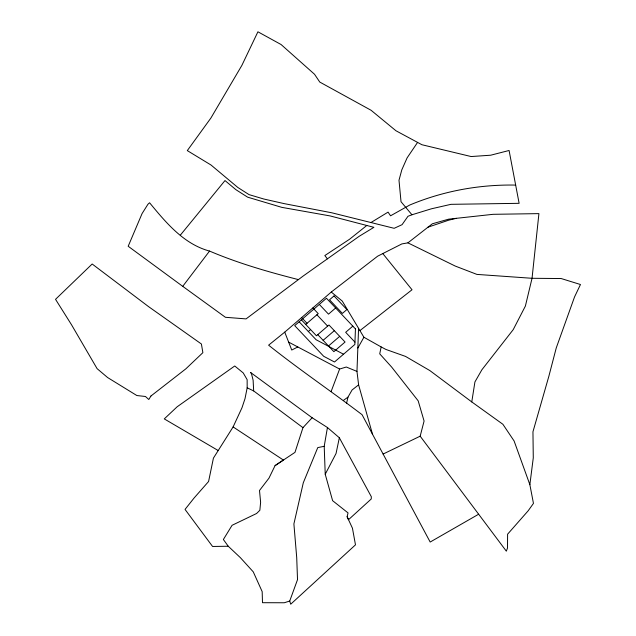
<?xml version="1.0" encoding="UTF-8"?>
<svg xmlns="http://www.w3.org/2000/svg" width="636" height="636" viewBox="0 0 636 636"><rect width="100%" height="100%" fill="white"/><g stroke="black" fill="none" stroke-linecap="round" stroke-linejoin="round"><path stroke-width="0.95" d="M372.505 434.237L358.609 384.86L356.971 371.4L358.577 328.335M331.276 292.043L342.279 301.098L363.911 337.247L381.155 346.938L379.724 353.847L391.689 367.107L418.178 400.839L424.085 421.032L420.173 436.185L506.328 551.166L507.504 548.033L507.6 534.192L528.134 510.835L533.461 503.402L529.86 484.656L533.278 457.864L532.952 431.78L548.82 376.409L556.262 347.908L574.539 296.94L580.469 284.515L561.167 278.536L532.038 278.29L476.897 274.402L455.185 266.039L407.915 242.857L401.896 243.906L377.649 256.181L331.276 292.043L284.737 332.143L268.607 345.173C299 369.405 331.197 391.188 362.051 414.68L430.175 542.047L478.646 514.222M529.86 484.656L514.095 440.955L502.893 424.276L471.769 401.92L474.925 381.934L481.889 369.77L513.212 329.647L525.384 306.083L532.038 278.29L538.923 213.624L493.107 214.316L448.698 219.158L432.353 223.785L407.915 242.857M324.209 446.313L327.437 427.519L312.133 417.749L250.528 372.426L251.474 373.722L253.12 380.217L253.669 390.925L302.959 427.654L294.985 452.371L275.07 465.608L268.972 478.145L259.504 490.491L260.617 502.273L259.854 510.287L256.602 513.49L232.076 525.296L223.371 539.503L228.26 546.245L240.384 557.669L253.271 571.867L262.175 591.631L262.493 602.705L284.26 602.761L289.722 601.036L297.521 579.627L296.718 557.613L293.896 523.905L303.3 482.764L317.762 447.593L324.209 446.313L325.227 474.249L332.62 500.691L348.043 512.902L347.121 516.726L352.447 528.198L355.484 544.845L290.716 604.2L289.722 601.036M218.323 450.614L164.271 418.901L177.158 406.778L234.74 365.986L243.214 372.919L247.142 379.652L247.173 387.809L245.019 398.629L241.99 407.74L233.11 426.931L213.426 458.111L208.584 481.5L194.036 498.075L185.036 509.412L212.567 546.467L228.26 546.245M327.437 427.519L339.346 437.767L336.046 453.5L325.227 474.249M346.517 403.534L347.956 397.166L352.082 389.971L358.609 384.86M331.11 391.545L339.616 369.039L346.302 367.02L356.971 371.4M357.845 348.035L363.911 337.247M417.582 142.4L407.112 157.871L401.817 169.82L398.995 180.234L401.022 201.715L411.953 214.777L431.335 208.823L450.964 204.331L519.127 203.321L509.086 150.486L490.706 155.208L471.133 156.543L421.93 144.738L395.958 130.762L371.082 110.274L319.773 82.068L314.526 74.261L281.088 44.536L257.922 31.8L241.871 65.389L210.898 118.034L187.302 150.605L211.041 165.034L237.8 187.445L249.042 194.624L263.813 199.02L284.085 203.607L331.658 212.758L394.169 228.308L402.071 224.667L407.978 216.28L411.953 214.777M209.546 251.069C183.693 244.097 165.932 222.576 149.587 202.773L147.934 204.275L142.074 213.577L128.186 246.267L182.731 286.343L209.546 251.069C238.285 263.312 268.217 271.898 298.403 279.609M180.346 235.145L224.993 180.56L235.876 189.663L247.619 197.16L281.812 207.36L330.156 215.938L373.904 227.33L359.205 236.282L303.149 276.048L246.076 318.898L225.414 317.292L182.731 286.343M302.959 427.654L312.133 417.749M305.717 324.432L318.231 313.643L312.864 307.967M308.341 331.523L310.591 329.583M335.657 307.983L328.502 314.144L319.312 304.421M323.136 340.316L334.329 330.672M328.502 345.992L339.696 336.349M352.829 326.149L345.674 332.31L354.952 342.128M366.805 225.478L349.577 239.231L324.837 255.553L327.397 258.844M359.936 330.593L412.025 289.762L382.793 253.581M343.361 400.426L347.956 397.166M275.07 465.608L283.425 460.059L233.11 426.931M370.955 222.536L388.071 212.13L390.552 215.803L409.727 205.038A266.683 248.127 28 0 1 453.015 191.317A266.182 247.658 28 0 1 514.079 185.06L515.669 185.132M297.807 346.962L291.749 350.038L284.737 332.143M383.103 454.048L420.173 436.185M427.996 227.179L448.754 220.167L456.314 218.331M247.173 387.809L253.669 390.925M381.155 346.938L385.933 349.45L405.553 356.422L429.825 370.557L471.769 401.92M343.527 354.22L316.124 339.751L299.143 321.792M288.649 342.12L339.616 369.039M316.911 314.78L327.643 326.133M301.671 317.618L307.037 323.295M317.769 334.639L333.868 351.668L345.062 342.025L328.963 324.996L316.45 335.784L301.392 319.852M339.346 437.767L371.321 496.708L371.249 498.974L348.504 519.707L347.121 516.726M355.445 328.923L354.864 344.45L334.504 361.995L323.684 356.287L294.699 325.624L326.459 298.26L355.445 328.923M150.963 395.99L148.792 399.503L145.461 396.49L136.851 395.536L107.611 377.546L97.093 368.642L71.542 324.805L55.531 299.325L92.172 264.004L148.586 306.647L201.405 344.004L202.876 352.662L185.839 368.848L150.963 395.99M334.003 295.939L329.528 299.795L342.399 313.421L346.882 309.557L334.003 295.939"/></g></svg>
